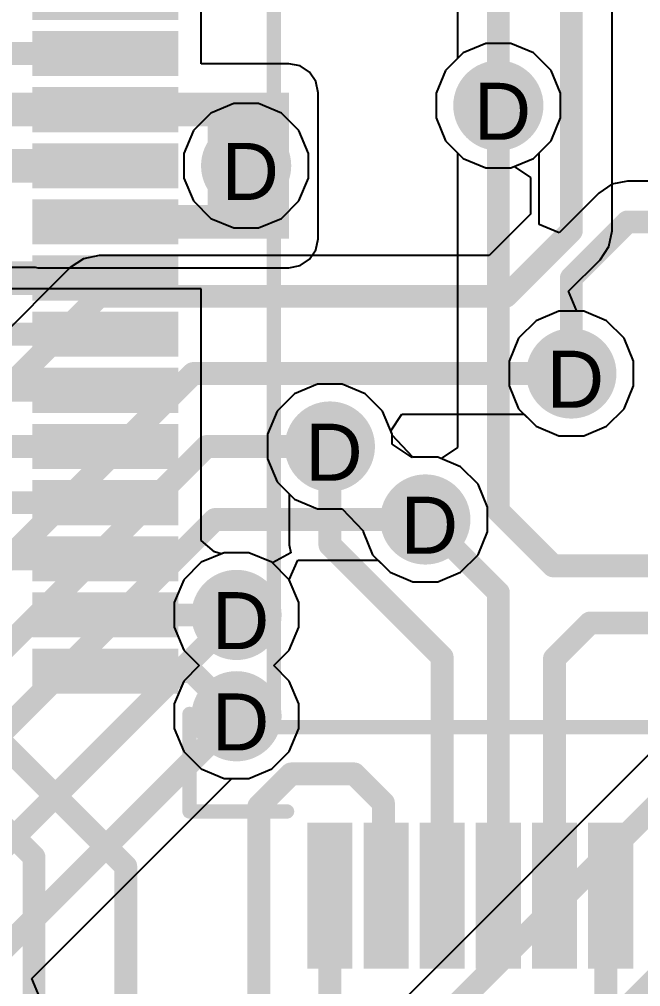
# Model space of a CAD drawing. Header units: inches. Extents: x 0 to 5032, y 0 to 5323.
# Drawn here: x 87.45 to 92.98, y 67.92 to 76.54 of the extents above; entities that cross this region are included whole.
import ezdxf

# ---------------------------------------------------------------- set-up
doc = ezdxf.new("R2010")
doc.units = ezdxf.units.IN
for name, color, linetype in [('Bottom Layer', 5, 'Continuous'), ('Bottom Solder', 6, 'Continuous'), ('Drill Drawing', 1, 'Continuous'), ('Layer 1', 16, 'Continuous'), ('Layer 2', 76, 'Continuous'), ('Top Layer', 1, 'Continuous'), ('Top Overlay', 2, 'Continuous'), ('Top Paste', 8, 'Continuous'), ('Top Solder', 216, 'Continuous'), ('Via Holes', 16, 'Continuous')]:
    doc.layers.add(name, color=color, linetype=linetype)
doc.styles.add('Arial', font='', dxfattribs={"height": 0.2})
doc.styles.get('Arial').set_extended_font_data('Arial')

# ---------------------------------------------------------------- blocks, each defined once
blk = doc.blocks.new('LQFP_64_10_10__358')
at = {"layer": 'Top Layer'}
for points in [[(-5.1499, 1.9001), (-5.1499, 1.6001), (-6.3499, 1.6001), (-6.3499, 1.9001)], [(-5.1499, 1.3999), (-5.1499, 1.0999), (-6.3499, 1.0999), (-6.3499, 1.3999)], [(-5.1499, 0.9001), (-5.1499, 0.6001), (-6.3499, 0.6001), (-6.3499, 0.9001)], [(-5.1499, 0.3999), (-5.1499, 0.0999), (-6.3499, 0.0999), (-6.3499, 0.3999)], [(-5.1499, -0.0999), (-5.1499, -0.3999), (-6.3499, -0.3999), (-6.3499, -0.0999)], [(-5.1499, -0.6001), (-5.1499, -0.9001), (-6.3499, -0.9001), (-6.3499, -0.6001)], [(-5.1499, -1.0999), (-5.1499, -1.3999), (-6.3499, -1.3999), (-6.3499, -1.0999)], [(-5.1499, -1.6001), (-5.1499, -1.9001), (-6.3499, -1.9001), (-6.3499, -1.6001)], [(-5.1499, -2.0999), (-5.1499, -2.3999), (-6.3499, -2.3999), (-6.3499, -2.0999)], [(-5.1499, -2.6001), (-5.1499, -2.9001), (-6.3499, -2.9001), (-6.3499, -2.6001)], [(-5.1499, -3.0999), (-5.1499, -3.3999), (-6.3499, -3.3999), (-6.3499, -3.0999)], [(-5.1499, -3.6001), (-5.1499, -3.9001), (-6.3499, -3.9001), (-6.3499, -3.6001)], [(-3.6001, -5.1499), (-3.6001, -6.3499), (-3.9001, -6.3499), (-3.9001, -5.1499)], [(-3.0999, -5.1499), (-3.0999, -6.3499), (-3.3999, -6.3499), (-3.3999, -5.1499)], [(-2.6001, -5.1499), (-2.6001, -6.3499), (-2.9001, -6.3499), (-2.9001, -5.1499)], [(-2.0999, -5.1499), (-2.0999, -6.3499), (-2.3999, -6.3499), (-2.3999, -5.1499)], [(-1.6001, -5.1499), (-1.6001, -6.3499), (-1.9001, -6.3499), (-1.9001, -5.1499)], [(-1.0999, -5.1499), (-1.0999, -6.3499), (-1.3999, -6.3499), (-1.3999, -5.1499)]]:
    blk.add_hatch(color=1, dxfattribs=at).paths.add_polyline_path(points)
at = {"layer": 'Top Paste'}
for points in [[(-5.1499, 1.9001), (-5.1499, 1.6001), (-6.3499, 1.6001), (-6.3499, 1.9001)], [(-5.1499, 1.3999), (-5.1499, 1.0999), (-6.3499, 1.0999), (-6.3499, 1.3999)], [(-5.1499, 0.9001), (-5.1499, 0.6001), (-6.3499, 0.6001), (-6.3499, 0.9001)], [(-5.1499, 0.3999), (-5.1499, 0.0999), (-6.3499, 0.0999), (-6.3499, 0.3999)], [(-5.1499, -0.0999), (-5.1499, -0.3999), (-6.3499, -0.3999), (-6.3499, -0.0999)], [(-5.1499, -0.6001), (-5.1499, -0.9001), (-6.3499, -0.9001), (-6.3499, -0.6001)], [(-5.1499, -1.0999), (-5.1499, -1.3999), (-6.3499, -1.3999), (-6.3499, -1.0999)], [(-5.1499, -1.6001), (-5.1499, -1.9001), (-6.3499, -1.9001), (-6.3499, -1.6001)], [(-5.1499, -2.0999), (-5.1499, -2.3999), (-6.3499, -2.3999), (-6.3499, -2.0999)], [(-5.1499, -2.6001), (-5.1499, -2.9001), (-6.3499, -2.9001), (-6.3499, -2.6001)], [(-5.1499, -3.0999), (-5.1499, -3.3999), (-6.3499, -3.3999), (-6.3499, -3.0999)], [(-5.1499, -3.6001), (-5.1499, -3.9001), (-6.3499, -3.9001), (-6.3499, -3.6001)], [(-3.6001, -5.1499), (-3.6001, -6.3499), (-3.9001, -6.3499), (-3.9001, -5.1499)], [(-3.0999, -5.1499), (-3.0999, -6.3499), (-3.3999, -6.3499), (-3.3999, -5.1499)], [(-2.6001, -5.1499), (-2.6001, -6.3499), (-2.9001, -6.3499), (-2.9001, -5.1499)], [(-2.0999, -5.1499), (-2.0999, -6.3499), (-2.3999, -6.3499), (-2.3999, -5.1499)], [(-1.6001, -5.1499), (-1.6001, -6.3499), (-1.9001, -6.3499), (-1.9001, -5.1499)], [(-1.0999, -5.1499), (-1.0999, -6.3499), (-1.3999, -6.3499), (-1.3999, -5.1499)]]:
    blk.add_hatch(color=8, dxfattribs=at).paths.add_polyline_path(points)
at = {"layer": 'Top Solder'}
for points in [[(-5.0991, 2.4507), (-5.0991, 2.0491), (-6.4007, 2.0491), (-6.4007, 2.4507)], [(-5.0991, 1.9509), (-5.0991, 1.5493), (-6.4007, 1.5493), (-6.4007, 1.9509)], [(-5.0991, 1.4507), (-5.0991, 1.0491), (-6.4007, 1.0491), (-6.4007, 1.4507)], [(-5.0991, 0.9509), (-5.0991, 0.5493), (-6.4007, 0.5493), (-6.4007, 0.9509)], [(-5.0991, 0.4507), (-5.0991, 0.0491), (-6.4007, 0.0491), (-6.4007, 0.4507)], [(-5.0991, -0.0491), (-5.0991, -0.4507), (-6.4007, -0.4507), (-6.4007, -0.0491)], [(-5.0991, -0.5493), (-5.0991, -0.9509), (-6.4007, -0.9509), (-6.4007, -0.5493)], [(-5.0991, -1.0491), (-5.0991, -1.4507), (-6.4007, -1.4507), (-6.4007, -1.0491)], [(-5.0991, -1.5493), (-5.0991, -1.9509), (-6.4007, -1.9509), (-6.4007, -1.5493)], [(-5.0991, -2.0491), (-5.0991, -2.4507), (-6.4007, -2.4507), (-6.4007, -2.0491)], [(-5.0991, -2.5493), (-5.0991, -2.9509), (-6.4007, -2.9509), (-6.4007, -2.5493)], [(-5.0991, -3.0491), (-5.0991, -3.4507), (-6.4007, -3.4507), (-6.4007, -3.0491)], [(-5.0991, -3.5493), (-5.0991, -3.9509), (-6.4007, -3.9509), (-6.4007, -3.5493)], [(-3.5493, -5.0991), (-3.5493, -6.4007), (-3.9509, -6.4007), (-3.9509, -5.0991)], [(-3.0491, -5.0991), (-3.0491, -6.4007), (-3.4507, -6.4007), (-3.4507, -5.0991)], [(-2.5493, -5.0991), (-2.5493, -6.4007), (-2.9509, -6.4007), (-2.9509, -5.0991)], [(-2.0491, -5.0991), (-2.0491, -6.4007), (-2.4507, -6.4007), (-2.4507, -5.0991)], [(-1.5493, -5.0991), (-1.5493, -6.4007), (-1.9509, -6.4007), (-1.9509, -5.0991)], [(-1.0491, -5.0991), (-1.0491, -6.4007), (-1.4507, -6.4007), (-1.4507, -5.0991)]]:
    blk.add_hatch(color=216, dxfattribs=at).paths.add_polyline_path(points)
at = {"layer": 'Top Overlay'}
for points in [[(-4.25, -4.25, 0.127, 0.127, 0), (-4.25, 4.25, 0.127, 0.127, 0)], [(-5, -5, 0.127, 0.127, 0), (-5, -4.1312, 0.127, 0.127, 0)], [(-4.25, -4.25, 0.127, 0.127, 0), (4.25, -4.25, 0.127, 0.127, 0)], [(-5, -5, 0.127, 0.127, 0), (-4.1312, -5, 0.127, 0.127, 0)]]:
    blk.add_lwpolyline(points, format="xyseb", dxfattribs=at)
for points in [[(-5.0317, -4.1312, 0.0635, 0.0635, 1), (-4.9682, -4.1312, 0.0635, 0.0635, 1)], [(-4.2818, -4.25, 0.0635, 0.0635, 1), (-4.2183, -4.25, 0.0635, 0.0635, 1)], [(-4.2818, -4.25, 0.0635, 0.0635, 1), (-4.2183, -4.25, 0.0635, 0.0635, 1)], [(-5.0317, -5, 0.0635, 0.0635, 1), (-4.9682, -5, 0.0635, 0.0635, 1)], [(-5.0317, -5, 0.0635, 0.0635, 1), (-4.9682, -5, 0.0635, 0.0635, 1)], [(-4.163, -5, 0.0635, 0.0635, 1), (-4.0995, -5, 0.0635, 0.0635, 1)]]:
    blk.add_lwpolyline(points, format="xyseb", close=True, dxfattribs=at)

msp = doc.modelspace()

# ---------------------------------------------------------------- hatches: boundary and pattern name
at = {"layer": 'Bottom Layer'}
h = msp.add_hatch(color=5, dxfattribs=at)
edge = h.paths.add_edge_path()
edge.add_arc((91.7116, 75.769), 0.3, 0, 360)
h = msp.add_hatch(color=5, dxfattribs=at)
edge = h.paths.add_edge_path()
edge.add_arc((89.4658, 75.2335), 0.3, 0, 360)
h = msp.add_hatch(color=5, dxfattribs=at)
edge = h.paths.add_edge_path()
edge.add_arc((92.3615, 73.3835), 0.3, 0, 360)
h = msp.add_hatch(color=5, dxfattribs=at)
edge = h.paths.add_edge_path()
edge.add_arc((90.2115, 72.7333), 0.3, 0, 360)
h = msp.add_hatch(color=5, dxfattribs=at)
edge = h.paths.add_edge_path()
edge.add_arc((91.0615, 72.0835), 0.3, 0, 360)
h = msp.add_hatch(color=5, dxfattribs=at)
edge = h.paths.add_edge_path()
edge.add_arc((89.3801, 71.2335), 0.3, 0, 360)
h = msp.add_hatch(color=5, dxfattribs=at)
edge = h.paths.add_edge_path()
edge.add_arc((89.3801, 70.3313), 0.3, 0, 360)
at = {"layer": 'Bottom Solder'}
h = msp.add_hatch(color=6, dxfattribs=at)
edge = h.paths.add_edge_path()
edge.add_arc((91.7116, 75.769), 0.4016, 0, 360)
h = msp.add_hatch(color=6, dxfattribs=at)
edge = h.paths.add_edge_path()
edge.add_arc((89.4658, 75.2335), 0.4016, 0, 360)
h = msp.add_hatch(color=6, dxfattribs=at)
edge = h.paths.add_edge_path()
edge.add_arc((92.3615, 73.3835), 0.4016, 0, 360)
h = msp.add_hatch(color=6, dxfattribs=at)
edge = h.paths.add_edge_path()
edge.add_arc((90.2115, 72.7333), 0.4016, 0, 360)
h = msp.add_hatch(color=6, dxfattribs=at)
edge = h.paths.add_edge_path()
edge.add_arc((91.0615, 72.0835), 0.4016, 0, 360)
h = msp.add_hatch(color=6, dxfattribs=at)
edge = h.paths.add_edge_path()
edge.add_arc((89.3801, 71.2335), 0.4016, 0, 360)
h = msp.add_hatch(color=6, dxfattribs=at)
edge = h.paths.add_edge_path()
edge.add_arc((89.3801, 70.3313), 0.4016, 0, 360)
at = {"layer": 'Layer 1'}
h = msp.add_hatch(color=16, dxfattribs=at)
edge = h.paths.add_edge_path()
edge.add_arc((91.7116, 75.769), 0.3, 0, 360)
h = msp.add_hatch(color=16, dxfattribs=at)
edge = h.paths.add_edge_path()
edge.add_arc((89.4658, 75.2335), 0.3, 0, 360)
h = msp.add_hatch(color=16, dxfattribs=at)
edge = h.paths.add_edge_path()
edge.add_arc((92.3615, 73.3835), 0.3, 0, 360)
h = msp.add_hatch(color=16, dxfattribs=at)
edge = h.paths.add_edge_path()
edge.add_arc((90.2115, 72.7333), 0.3, 0, 360)
h = msp.add_hatch(color=16, dxfattribs=at)
edge = h.paths.add_edge_path()
edge.add_arc((91.0615, 72.0835), 0.3, 0, 360)
h = msp.add_hatch(color=16, dxfattribs=at)
edge = h.paths.add_edge_path()
edge.add_arc((89.3801, 71.2335), 0.3, 0, 360)
h = msp.add_hatch(color=16, dxfattribs=at)
edge = h.paths.add_edge_path()
edge.add_arc((89.3801, 70.3313), 0.3, 0, 360)
at = {"layer": 'Layer 2'}
h = msp.add_hatch(color=76, dxfattribs=at)
edge = h.paths.add_edge_path()
edge.add_arc((91.7116, 75.769), 0.3, 0, 360)
h = msp.add_hatch(color=76, dxfattribs=at)
edge = h.paths.add_edge_path()
edge.add_arc((89.4658, 75.2335), 0.3, 0, 360)
h = msp.add_hatch(color=76, dxfattribs=at)
edge = h.paths.add_edge_path()
edge.add_arc((92.3615, 73.3835), 0.3, 0, 360)
h = msp.add_hatch(color=76, dxfattribs=at)
edge = h.paths.add_edge_path()
edge.add_arc((90.2115, 72.7333), 0.3, 0, 360)
h = msp.add_hatch(color=76, dxfattribs=at)
edge = h.paths.add_edge_path()
edge.add_arc((91.0615, 72.0835), 0.3, 0, 360)
h = msp.add_hatch(color=76, dxfattribs=at)
edge = h.paths.add_edge_path()
edge.add_arc((89.3801, 71.2335), 0.3, 0, 360)
h = msp.add_hatch(color=76, dxfattribs=at)
edge = h.paths.add_edge_path()
edge.add_arc((89.3801, 70.3313), 0.3, 0, 360)
at = {"layer": 'Top Layer'}
h = msp.add_hatch(color=1, dxfattribs=at)
edge = h.paths.add_edge_path()
edge.add_arc((91.7116, 75.769), 0.3, 0, 360)
for points in [[(85.5161, 75.5833), (89.8468, 75.5833), (89.8468, 75.8833), (85.5161, 75.8833)], [(89.1244, 74.5833), (89.8468, 74.5833), (89.8468, 75.8833), (89.1244, 75.8833)], [(85.5161, 75.0835), (88.8117, 75.0835), (88.8117, 75.3835), (85.5161, 75.3835)], [(87.6117, 74.5833), (89.8468, 74.5833), (89.8468, 74.8833), (87.6117, 74.8833)], [(85.5161, 74.0835), (88.8117, 74.0835), (88.8117, 74.3835), (85.5161, 74.3835)]]:
    msp.add_hatch(color=1, dxfattribs=at).paths.add_polyline_path(points)
h = msp.add_hatch(color=1, dxfattribs=at)
edge = h.paths.add_edge_path()
edge.add_arc((89.4658, 75.2335), 0.3, 0, 360)
h = msp.add_hatch(color=1, dxfattribs=at)
edge = h.paths.add_edge_path()
edge.add_arc((92.3615, 73.3835), 0.3, 0, 360)
h = msp.add_hatch(color=1, dxfattribs=at)
edge = h.paths.add_edge_path()
edge.add_arc((90.2115, 72.7333), 0.3, 0, 360)
h = msp.add_hatch(color=1, dxfattribs=at)
edge = h.paths.add_edge_path()
edge.add_arc((91.0615, 72.0835), 0.3, 0, 360)
h = msp.add_hatch(color=1, dxfattribs=at)
edge = h.paths.add_edge_path()
edge.add_arc((89.3801, 71.2335), 0.3, 0, 360)
h = msp.add_hatch(color=1, dxfattribs=at)
edge = h.paths.add_edge_path()
edge.add_arc((89.3801, 70.3313), 0.3, 0, 360)
at = {"layer": 'Top Solder'}
h = msp.add_hatch(color=216, dxfattribs=at)
edge = h.paths.add_edge_path()
edge.add_arc((91.7116, 75.769), 0.4016, 0, 360)
h = msp.add_hatch(color=216, dxfattribs=at)
edge = h.paths.add_edge_path()
edge.add_arc((89.4658, 75.2335), 0.4016, 0, 360)
h = msp.add_hatch(color=216, dxfattribs=at)
edge = h.paths.add_edge_path()
edge.add_arc((92.3615, 73.3835), 0.4016, 0, 360)
h = msp.add_hatch(color=216, dxfattribs=at)
edge = h.paths.add_edge_path()
edge.add_arc((90.2115, 72.7333), 0.4016, 0, 360)
h = msp.add_hatch(color=216, dxfattribs=at)
edge = h.paths.add_edge_path()
edge.add_arc((91.0615, 72.0835), 0.4016, 0, 360)
h = msp.add_hatch(color=216, dxfattribs=at)
edge = h.paths.add_edge_path()
edge.add_arc((89.3801, 71.2335), 0.4016, 0, 360)
h = msp.add_hatch(color=216, dxfattribs=at)
edge = h.paths.add_edge_path()
edge.add_arc((89.3801, 70.3313), 0.4016, 0, 360)
at = {"layer": 'Via Holes'}
h = msp.add_hatch(color=7, dxfattribs=at)
edge = h.paths.add_edge_path()
edge.add_arc((91.7116, 75.769), 0.15, 0, 360)
h = msp.add_hatch(color=7, dxfattribs=at)
edge = h.paths.add_edge_path()
edge.add_arc((89.4658, 75.2335), 0.15, 0, 360)
h = msp.add_hatch(color=7, dxfattribs=at)
edge = h.paths.add_edge_path()
edge.add_arc((92.3615, 73.3835), 0.15, 0, 360)
h = msp.add_hatch(color=7, dxfattribs=at)
edge = h.paths.add_edge_path()
edge.add_arc((90.2115, 72.7333), 0.15, 0, 360)
h = msp.add_hatch(color=7, dxfattribs=at)
edge = h.paths.add_edge_path()
edge.add_arc((91.0615, 72.0835), 0.15, 0, 360)
h = msp.add_hatch(color=7, dxfattribs=at)
edge = h.paths.add_edge_path()
edge.add_arc((89.3801, 71.2335), 0.15, 0, 360)
h = msp.add_hatch(color=7, dxfattribs=at)
edge = h.paths.add_edge_path()
edge.add_arc((89.3801, 70.3313), 0.15, 0, 360)

# ---------------------------------------------------------------- linework, layer by layer
at = {"layer": 'Bottom Layer'}
for p, q in [((91.3491, 80.9527), (91.3491, 76.1899)), ((92.7241, 74.6534), (92.7241, 80.3777)), ((91.3491, 76.1899), (91.242, 76.0828)), ((91.242, 76.0828), (91.1576, 75.8792)), ((91.1576, 75.8792), (91.1576, 75.6588)), ((89.3556, 75.7875), (89.152, 75.7031)), ((89.576, 75.7875), (89.3556, 75.7875)), ((89.7796, 75.7031), (89.576, 75.7875)), ((89.152, 75.7031), (88.9961, 75.5473)), ((89.9354, 75.5473), (89.7796, 75.7031)), ((91.1576, 75.6588), (91.242, 75.4552)), ((88.9961, 75.5473), (88.9118, 75.3437)), ((90.0198, 75.3437), (89.9354, 75.5473)), ((91.242, 75.4552), (91.3978, 75.2994)), ((88.9118, 75.3437), (88.9118, 75.1233)), ((90.0198, 75.1233), (90.0198, 75.3437)), ((91.3978, 75.2994), (91.6014, 75.215)), ((91.6014, 75.215), (91.8218, 75.215)), ((91.8218, 75.215), (91.8511, 75.2272)), ((91.8511, 75.2272), (91.9989, 75.1284)), ((88.9118, 75.1233), (88.9961, 74.9196)), ((89.9354, 74.9196), (90.0198, 75.1233)), ((91.9989, 75.1284), (91.9989, 74.8036)), ((88.9961, 74.9196), (89.152, 74.7638)), ((89.7796, 74.7638), (89.9354, 74.9196)), ((91.9989, 74.8036), (91.6285, 74.4331)), ((89.152, 74.7638), (89.3556, 74.6795)), ((89.576, 74.6795), (89.7796, 74.7638)), ((89.3556, 74.6795), (89.576, 74.6795)), ((92.6965, 74.5147), (92.7241, 74.6534)), ((92.6179, 74.397), (92.6965, 74.5147)), ((88.1558, 74.4331), (88.017, 74.4055)), ((91.6285, 74.4331), (88.1558, 74.4331)), ((88.1558, 74.4331), (88.1558, 74.4331)), ((88.017, 74.4055), (87.8994, 74.3269)), ((92.3361, 74.1153), (92.6179, 74.397)), ((92.6179, 74.397), (92.6179, 74.397)), ((87.8994, 74.3269), (85.7789, 72.2064)), ((87.8994, 74.3269), (87.8994, 74.3269)), ((92.4097, 73.9375), (92.3361, 74.1153)), ((92.4717, 73.9375), (92.4097, 73.9375)), ((92.6753, 73.8531), (92.4717, 73.9375)), ((92.8312, 73.6973), (92.6753, 73.8531)), ((92.9155, 73.4937), (92.8312, 73.6973)), ((92.9155, 73.2733), (92.9155, 73.4937)), ((92.8312, 73.0696), (92.9155, 73.2733)), ((92.6753, 72.9138), (92.8312, 73.0696)), ((90.7533, 72.8731), (90.8521, 73.0209)), ((90.8521, 73.0209), (91.9406, 73.0209)), ((91.9406, 73.0209), (92.0477, 72.9138)), ((90.7655, 72.8435), (90.7533, 72.8731)), ((92.0477, 72.9138), (92.2513, 72.8295)), ((92.4717, 72.8295), (92.6753, 72.9138)), ((90.7655, 72.753), (90.7655, 72.8435)), ((92.2513, 72.8295), (92.4717, 72.8295)), ((90.9433, 72.6341), (90.7655, 72.753)), ((90.9513, 72.6375), (90.9433, 72.6341)), ((91.1717, 72.6375), (90.9513, 72.6375)), ((91.3753, 72.5531), (91.1717, 72.6375)), ((91.5312, 72.3973), (91.3753, 72.5531)), ((91.6155, 72.1937), (91.5312, 72.3973)), ((91.6155, 71.9733), (91.6155, 72.1937)), ((91.5312, 71.7696), (91.6155, 71.9733)), ((91.3753, 71.6138), (91.5312, 71.7696)), ((89.8497, 71.5473), (89.9276, 71.7209)), ((89.9276, 71.7209), (90.6406, 71.7209)), ((90.6406, 71.7209), (90.7477, 71.6138)), ((90.7477, 71.6138), (90.9513, 71.5295)), ((91.1717, 71.5295), (91.3753, 71.6138)), ((89.9341, 71.3437), (89.8497, 71.5473)), ((90.9513, 71.5295), (91.1717, 71.5295)), ((89.9341, 71.1233), (89.9341, 71.3437)), ((89.8497, 70.9196), (89.9341, 71.1233)), ((89.7124, 70.7824), (89.8497, 70.9196)), ((89.8497, 70.6451), (89.7124, 70.7824)), ((89.9341, 70.4415), (89.8497, 70.6451)), ((89.9341, 70.2211), (89.9341, 70.4415)), ((89.8497, 70.0174), (89.9341, 70.2211)), ((93.136, 70.0728), (90.8953, 67.8321)), ((89.6939, 69.8616), (89.8497, 70.0174)), ((89.4903, 69.7773), (89.6939, 69.8616)), ((87.5579, 67.9963), (89.3388, 69.7773)), ((89.3388, 69.7773), (89.4903, 69.7773)), ((87.626, 67.8321), (87.5579, 67.9963))]:
    msp.add_line(p, q, dxfattribs=at)
for points in [[(91.7116, 75.769, 0.2032, 0.2032, 0), (91.7116, 80.9528, 0.2032, 0.2032, 0)], [(92.3615, 74.6534, 0.2032, 0.2032, 0), (92.3615, 80.5279, 0.2032, 0.2032, 0)], [(91.7787, 74.0706, 0.2032, 0.2032, 0), (92.3615, 74.6534, 0.2032, 0.2032, 0)], [(85.6702, 71.585, 0.2032, 0.2032, 0), (88.1558, 74.0706, 0.2032, 0.2032, 0)], [(88.1558, 74.0706, 0.2032, 0.2032, 0), (91.7787, 74.0706, 0.2032, 0.2032, 0)], [(86.3529, 70.7413, 0.2032, 0.2032, 0), (88.9951, 73.3835, 0.2032, 0.2032, 0)], [(88.9951, 73.3835, 0.2032, 0.2032, 0), (92.3615, 73.3835, 0.2032, 0.2032, 0)], [(86.6365, 70.2576, 0.2032, 0.2032, 0), (89.1123, 72.7333, 0.2032, 0.2032, 0)], [(89.1123, 72.7333, 0.2032, 0.2032, 0), (90.2115, 72.7333, 0.2032, 0.2032, 0)], [(86.9362, 69.8314, 0.2032, 0.2032, 0), (89.1883, 72.0835, 0.2032, 0.2032, 0)], [(89.1883, 72.0835, 0.2032, 0.2032, 0), (91.0615, 72.0835, 0.2032, 0.2032, 0)], [(86.6588, 68.5122, 0.2032, 0.2032, 0), (89.3801, 71.2335, 0.2032, 0.2032, 0)], [(87.1199, 68.071, 0.2032, 0.2032, 0), (89.3801, 70.3313, 0.2032, 0.2032, 0)], [(91.0455, 67.4695, 0.2032, 0.2032, 0), (93.69, 70.114, 0.2032, 0.2032, 0)], [(92.1841, 67.065, 0.2032, 0.2032, 0), (95.2239, 70.1048, 0.2032, 0.2032, 0)]]:
    msp.add_lwpolyline(points, format="xyseb", dxfattribs=at)
for points in [[(91.6608, 75.769, 0.1016, 0.1016, 1), (91.7624, 75.769, 0.1016, 0.1016, 1)], [(92.3107, 74.6534, 0.1016, 0.1016, 1), (92.4123, 74.6534, 0.1016, 0.1016, 1)], [(92.3107, 74.6534, 0.1016, 0.1016, 1), (92.4123, 74.6534, 0.1016, 0.1016, 1)], [(88.105, 74.0706, 0.1016, 0.1016, 1), (88.2066, 74.0706, 0.1016, 0.1016, 1)], [(88.105, 74.0706, 0.1016, 0.1016, 1), (88.2066, 74.0706, 0.1016, 0.1016, 1)], [(91.7279, 74.0706, 0.1016, 0.1016, 1), (91.8295, 74.0706, 0.1016, 0.1016, 1)], [(91.7279, 74.0706, 0.1016, 0.1016, 1), (91.8295, 74.0706, 0.1016, 0.1016, 1)], [(88.9443, 73.3835, 0.1016, 0.1016, 1), (89.0459, 73.3835, 0.1016, 0.1016, 1)], [(88.9443, 73.3835, 0.1016, 0.1016, 1), (89.0459, 73.3835, 0.1016, 0.1016, 1)], [(92.3107, 73.3835, 0.1016, 0.1016, 1), (92.4123, 73.3835, 0.1016, 0.1016, 1)], [(89.0615, 72.7333, 0.1016, 0.1016, 1), (89.1631, 72.7333, 0.1016, 0.1016, 1)], [(89.0615, 72.7333, 0.1016, 0.1016, 1), (89.1631, 72.7333, 0.1016, 0.1016, 1)], [(90.1607, 72.7333, 0.1016, 0.1016, 1), (90.2623, 72.7333, 0.1016, 0.1016, 1)], [(89.1375, 72.0835, 0.1016, 0.1016, 1), (89.2391, 72.0835, 0.1016, 0.1016, 1)], [(89.1375, 72.0835, 0.1016, 0.1016, 1), (89.2391, 72.0835, 0.1016, 0.1016, 1)], [(91.0107, 72.0835, 0.1016, 0.1016, 1), (91.1123, 72.0835, 0.1016, 0.1016, 1)], [(89.3293, 71.2335, 0.1016, 0.1016, 1), (89.4309, 71.2335, 0.1016, 0.1016, 1)], [(89.3293, 70.3313, 0.1016, 0.1016, 1), (89.4309, 70.3313, 0.1016, 0.1016, 1)]]:
    msp.add_lwpolyline(points, format="xyseb", close=True, dxfattribs=at)
at = {"layer": 'Layer 1'}
for p, q in [((91.6014, 76.323), (91.3978, 76.2387)), ((91.8218, 76.323), (91.6014, 76.323)), ((92.0255, 76.2387), (91.8218, 76.323)), ((91.3978, 76.2387), (91.242, 76.0828)), ((92.1813, 76.0828), (92.0255, 76.2387)), ((91.242, 76.0828), (91.1576, 75.8792)), ((92.2656, 75.8792), (92.1813, 76.0828)), ((91.1576, 75.8792), (91.1576, 75.6588)), ((92.2656, 75.6588), (92.2656, 75.8792)), ((89.3556, 75.7875), (89.152, 75.7031)), ((89.576, 75.7875), (89.3556, 75.7875)), ((89.7796, 75.7031), (89.576, 75.7875)), ((89.152, 75.7031), (88.9961, 75.5473)), ((89.9354, 75.5473), (89.7796, 75.7031)), ((91.1576, 75.6588), (91.242, 75.4552)), ((92.1813, 75.4552), (92.2656, 75.6588)), ((88.9961, 75.5473), (88.9118, 75.3437)), ((90.0198, 75.3437), (89.9354, 75.5473)), ((91.242, 75.4552), (91.3978, 75.2994)), ((92.0255, 75.2994), (92.1813, 75.4552)), ((88.9118, 75.3437), (88.9118, 75.1233)), ((90.0198, 75.1233), (90.0198, 75.3437)), ((91.3978, 75.2994), (91.6014, 75.215)), ((91.8218, 75.215), (92.0255, 75.2994)), ((91.6014, 75.215), (91.8218, 75.215)), ((88.9118, 75.1233), (88.9961, 74.9196)), ((89.9354, 74.9196), (90.0198, 75.1233)), ((88.9961, 74.9196), (89.152, 74.7638)), ((89.7796, 74.7638), (89.9354, 74.9196)), ((89.152, 74.7638), (89.3556, 74.6795)), ((89.576, 74.6795), (89.7796, 74.7638)), ((89.3556, 74.6795), (89.576, 74.6795)), ((92.2513, 73.9375), (92.0477, 73.8531)), ((92.4717, 73.9375), (92.2513, 73.9375)), ((92.6753, 73.8531), (92.4717, 73.9375)), ((92.0477, 73.8531), (91.8919, 73.6973)), ((92.8312, 73.6973), (92.6753, 73.8531)), ((91.8919, 73.6973), (91.8075, 73.4937)), ((92.9155, 73.4937), (92.8312, 73.6973)), ((91.8075, 73.4937), (91.8075, 73.2733)), ((92.9155, 73.2733), (92.9155, 73.4937)), ((90.1013, 73.2873), (89.8977, 73.203)), ((90.3217, 73.2873), (90.1013, 73.2873)), ((90.5253, 73.203), (90.3217, 73.2873)), ((91.8075, 73.2733), (91.8919, 73.0696)), ((92.8312, 73.0696), (92.9155, 73.2733)), ((89.8977, 73.203), (89.7419, 73.0471)), ((90.6812, 73.0471), (90.5253, 73.203)), ((89.7419, 73.0471), (89.6575, 72.8435)), ((90.7655, 72.8435), (90.6812, 73.0471)), ((91.8919, 73.0696), (92.0477, 72.9138)), ((92.6753, 72.9138), (92.8312, 73.0696)), ((92.0477, 72.9138), (92.2513, 72.8295)), ((92.4717, 72.8295), (92.6753, 72.9138)), ((89.6575, 72.8435), (89.6575, 72.6231)), ((90.7655, 72.8354), (90.7655, 72.8435)), ((90.9513, 72.6375), (90.7655, 72.8354)), ((92.2513, 72.8295), (92.4717, 72.8295)), ((89.6575, 72.6231), (89.7419, 72.4195)), ((91.1717, 72.6375), (90.9513, 72.6375)), ((91.3753, 72.5531), (91.1717, 72.6375)), ((91.5312, 72.3973), (91.3753, 72.5531)), ((89.7419, 72.4195), (89.8977, 72.2637)), ((91.6155, 72.1937), (91.5312, 72.3973)), ((89.8977, 72.2637), (90.1013, 72.1793)), ((91.6155, 71.9733), (91.6155, 72.1937)), ((90.1013, 72.1793), (90.3217, 72.1793)), ((90.3217, 72.1793), (90.5075, 71.9814)), ((90.5075, 71.9814), (90.5075, 71.9733)), ((90.5075, 71.9733), (90.5919, 71.7696)), ((91.5312, 71.7696), (91.6155, 71.9733)), ((89.2699, 71.7875), (89.0663, 71.7031)), ((89.4903, 71.7875), (89.2699, 71.7875)), ((89.6939, 71.7031), (89.4903, 71.7875)), ((90.5919, 71.7696), (90.7477, 71.6138)), ((91.3753, 71.6138), (91.5312, 71.7696)), ((89.0663, 71.7031), (88.9104, 71.5473)), ((89.8497, 71.5473), (89.6939, 71.7031)), ((90.7477, 71.6138), (90.9513, 71.5295)), ((91.1717, 71.5295), (91.3753, 71.6138)), ((88.9104, 71.5473), (88.8261, 71.3437)), ((89.9341, 71.3437), (89.8497, 71.5473)), ((90.9513, 71.5295), (91.1717, 71.5295)), ((88.8261, 71.3437), (88.8261, 71.1233)), ((89.9341, 71.1233), (89.9341, 71.3437)), ((88.8261, 71.1233), (88.9104, 70.9196)), ((89.8497, 70.9196), (89.9341, 71.1233)), ((88.9104, 70.9196), (89.0477, 70.7824)), ((89.7124, 70.7824), (89.8497, 70.9196)), ((89.0477, 70.7824), (88.9104, 70.6451)), ((89.8497, 70.6451), (89.7124, 70.7824)), ((88.9104, 70.6451), (88.8261, 70.4415)), ((89.9341, 70.4415), (89.8497, 70.6451)), ((88.8261, 70.4415), (88.8261, 70.2211)), ((89.9341, 70.2211), (89.9341, 70.4415)), ((88.8261, 70.2211), (88.9104, 70.0174)), ((89.8497, 70.0174), (89.9341, 70.2211)), ((88.9104, 70.0174), (89.0663, 69.8616)), ((89.6939, 69.8616), (89.8497, 70.0174)), ((89.0663, 69.8616), (89.2699, 69.7773)), ((89.4903, 69.7773), (89.6939, 69.8616)), ((89.2699, 69.7773), (89.4903, 69.7773))]:
    msp.add_line(p, q, dxfattribs=at)
at = {"layer": 'Layer 2'}
for p, q in [((91.6014, 76.323), (91.3978, 76.2387)), ((91.8218, 76.323), (91.6014, 76.323)), ((92.0255, 76.2387), (91.8218, 76.323)), ((91.3978, 76.2387), (91.242, 76.0828)), ((92.1813, 76.0828), (92.0255, 76.2387)), ((91.242, 76.0828), (91.1576, 75.8792)), ((92.2656, 75.8792), (92.1813, 76.0828)), ((91.1576, 75.8792), (91.1576, 75.6588)), ((92.2656, 75.6588), (92.2656, 75.8792)), ((91.1576, 75.6588), (91.242, 75.4552)), ((92.1813, 75.4552), (92.2656, 75.6588)), ((91.242, 75.4552), (91.3978, 75.2994)), ((92.0255, 75.2994), (92.1813, 75.4552)), ((91.3978, 75.2994), (91.6014, 75.215)), ((91.8218, 75.215), (92.0255, 75.2994)), ((91.6014, 75.215), (91.8218, 75.215)), ((92.2513, 73.9375), (92.0477, 73.8531)), ((92.4717, 73.9375), (92.2513, 73.9375)), ((92.6753, 73.8531), (92.4717, 73.9375)), ((92.0477, 73.8531), (91.8919, 73.6973)), ((92.8312, 73.6973), (92.6753, 73.8531)), ((91.8919, 73.6973), (91.8075, 73.4937)), ((92.9155, 73.4937), (92.8312, 73.6973)), ((91.8075, 73.4937), (91.8075, 73.2733)), ((92.9155, 73.2733), (92.9155, 73.4937)), ((90.1013, 73.2873), (89.8977, 73.203)), ((90.3217, 73.2873), (90.1013, 73.2873)), ((90.5253, 73.203), (90.3217, 73.2873)), ((91.8075, 73.2733), (91.8919, 73.0696)), ((92.8312, 73.0696), (92.9155, 73.2733)), ((89.8977, 73.203), (89.7419, 73.0471)), ((90.6812, 73.0471), (90.5253, 73.203)), ((89.7419, 73.0471), (89.6575, 72.8435)), ((90.7655, 72.8435), (90.6812, 73.0471)), ((91.8919, 73.0696), (92.0477, 72.9138)), ((92.6753, 72.9138), (92.8312, 73.0696)), ((92.0477, 72.9138), (92.2513, 72.8295)), ((92.4717, 72.8295), (92.6753, 72.9138)), ((89.6575, 72.8435), (89.6575, 72.6231)), ((90.7655, 72.8354), (90.7655, 72.8435)), ((90.9513, 72.6375), (90.7655, 72.8354)), ((92.2513, 72.8295), (92.4717, 72.8295)), ((89.6575, 72.6231), (89.7419, 72.4195)), ((91.1717, 72.6375), (90.9513, 72.6375)), ((91.3753, 72.5531), (91.1717, 72.6375)), ((91.5312, 72.3973), (91.3753, 72.5531)), ((89.7419, 72.4195), (89.8977, 72.2637)), ((91.6155, 72.1937), (91.5312, 72.3973)), ((89.8977, 72.2637), (90.1013, 72.1793)), ((91.6155, 71.9733), (91.6155, 72.1937)), ((90.1013, 72.1793), (90.3217, 72.1793)), ((90.3217, 72.1793), (90.5075, 71.9814)), ((90.5075, 71.9814), (90.5075, 71.9733)), ((90.5075, 71.9733), (90.5919, 71.7696)), ((91.5312, 71.7696), (91.6155, 71.9733)), ((89.2699, 71.7875), (89.0663, 71.7031)), ((89.4903, 71.7875), (89.2699, 71.7875)), ((89.6939, 71.7031), (89.4903, 71.7875)), ((90.5919, 71.7696), (90.7477, 71.6138)), ((91.3753, 71.6138), (91.5312, 71.7696)), ((89.0663, 71.7031), (88.9104, 71.5473)), ((89.8497, 71.5473), (89.6939, 71.7031)), ((90.7477, 71.6138), (90.9513, 71.5295)), ((91.1717, 71.5295), (91.3753, 71.6138)), ((88.9104, 71.5473), (88.8261, 71.3437)), ((89.9341, 71.3437), (89.8497, 71.5473)), ((90.9513, 71.5295), (91.1717, 71.5295)), ((88.8261, 71.3437), (88.8261, 71.1233)), ((89.9341, 71.1233), (89.9341, 71.3437)), ((88.8261, 71.1233), (88.9104, 70.9196)), ((89.8497, 70.9196), (89.9341, 71.1233)), ((88.9104, 70.9196), (89.0477, 70.7824)), ((89.7124, 70.7824), (89.8497, 70.9196)), ((89.0477, 70.7824), (88.9104, 70.6451)), ((89.8497, 70.6451), (89.7124, 70.7824)), ((88.9104, 70.6451), (88.8261, 70.4415)), ((89.9341, 70.4415), (89.8497, 70.6451)), ((88.8261, 70.4415), (88.8261, 70.2211)), ((89.9341, 70.2211), (89.9341, 70.4415)), ((88.8261, 70.2211), (88.9104, 70.0174)), ((89.8497, 70.0174), (89.9341, 70.2211)), ((88.9104, 70.0174), (89.0663, 69.8616)), ((89.6939, 69.8616), (89.8497, 70.0174)), ((89.0663, 69.8616), (89.2699, 69.7773)), ((89.4903, 69.7773), (89.6939, 69.8616)), ((89.2699, 69.7773), (89.4903, 69.7773))]:
    msp.add_line(p, q, dxfattribs=at)
at = {"layer": 'Top Layer'}
for p, q in [((89.0657, 76.1423), (89.0657, 76.8709)), ((91.6014, 76.323), (91.3978, 76.2387)), ((91.8218, 76.323), (91.6014, 76.323)), ((92.0255, 76.2387), (91.8218, 76.323)), ((91.3978, 76.2387), (91.242, 76.0828)), ((92.1813, 76.0828), (92.0255, 76.2387)), ((89.8468, 76.1423), (89.0657, 76.1423)), ((89.9459, 76.1226), (89.8468, 76.1423)), ((90.0299, 76.0665), (89.9459, 76.1226)), ((90.086, 75.9824), (90.0299, 76.0665)), ((91.242, 76.0828), (91.1576, 75.8792)), ((92.2656, 75.8792), (92.1813, 76.0828)), ((90.1058, 75.8833), (90.086, 75.9824)), ((90.1058, 74.5833), (90.1058, 75.8833)), ((91.1576, 75.8792), (91.1576, 75.6588)), ((92.2656, 75.6588), (92.2656, 75.8792)), ((91.1576, 75.6588), (91.242, 75.4552)), ((92.1813, 75.4552), (92.2656, 75.6588)), ((91.242, 75.4552), (91.3491, 75.3481)), ((92.0742, 75.3481), (92.1813, 75.4552)), ((91.3491, 75.3481), (91.3491, 72.724)), ((92.0742, 74.7104), (92.0742, 75.3481)), ((92.7226, 75.0683), (92.605, 74.9897)), ((92.8614, 75.0959), (92.7226, 75.0683)), ((97.0743, 75.0959), (92.8614, 75.0959)), ((92.605, 74.9897), (92.252, 74.6367)), ((92.605, 74.9897), (92.605, 74.9897)), ((92.252, 74.6367), (92.0742, 74.7104)), ((90.086, 74.4842), (90.1058, 74.5833)), ((90.0299, 74.4002), (90.086, 74.4842)), ((89.8468, 74.3244), (89.9459, 74.3441)), ((89.9459, 74.3441), (90.0299, 74.4002)), ((87.3577, 74.3293), (87.5867, 74.3293)), ((87.5867, 74.3293), (87.6117, 74.3244)), ((87.6117, 74.3244), (89.8468, 74.3244)), ((89.0657, 74.1373), (87.3577, 74.1373)), ((89.0657, 73.3293), (89.0657, 74.1373)), ((89.0657, 72.3293), (89.0657, 73.3293)), ((90.1013, 73.2873), (89.8977, 73.203)), ((90.3217, 73.2873), (90.1013, 73.2873)), ((90.5253, 73.203), (90.3217, 73.2873)), ((89.8977, 73.203), (89.7419, 73.0471)), ((90.6812, 73.0471), (90.5253, 73.203)), ((89.7419, 73.0471), (89.6575, 72.8435)), ((90.7655, 72.8435), (90.6812, 73.0471)), ((89.6575, 72.8435), (89.6575, 72.6231)), ((90.7655, 72.753), (90.7655, 72.8435)), ((90.9433, 72.6341), (90.7655, 72.753)), ((91.3491, 72.724), (91.2012, 72.6252)), ((89.6575, 72.6231), (89.7419, 72.4195)), ((90.9513, 72.6375), (90.9433, 72.6341)), ((91.1717, 72.6375), (90.9513, 72.6375)), ((91.2012, 72.6252), (91.1717, 72.6375)), ((89.7419, 72.4195), (89.849, 72.3124)), ((89.0657, 71.8953), (89.0657, 72.3293)), ((89.849, 72.3124), (89.849, 71.8571)), ((89.1833, 71.7944), (89.0657, 71.8953)), ((89.849, 71.8571), (89.849, 71.857)), ((89.849, 71.857), (89.8632, 71.7852)), ((89.2435, 71.7765), (89.1833, 71.7944)), ((89.2699, 71.7875), (89.2435, 71.7765)), ((89.4903, 71.7875), (89.2699, 71.7875)), ((89.6939, 71.7031), (89.4903, 71.7875)), ((89.8632, 71.7852), (89.6994, 71.6976)), ((89.6994, 71.6976), (89.6939, 71.7031))]:
    msp.add_line(p, q, dxfattribs=at)
for points in [[(87.0837, 76.2335, 0.2032, 0.2032, 0), (88.2117, 76.2335, 0.2032, 0.2032, 0)], [(91.7116, 72.1588, 0.2032, 0.2032, 0), (91.7116, 75.769, 0.2032, 0.2032, 0)], [(92.3615, 74.2335, 0.2032, 0.2032, 0), (92.8614, 74.7333, 0.2032, 0.2032, 0)], [(92.8614, 74.7333, 0.2032, 0.2032, 0), (99.7115, 74.7333, 0.2032, 0.2032, 0)], [(92.3615, 73.3835, 0.2032, 0.2032, 0), (92.3615, 74.2335, 0.2032, 0.2032, 0)], [(86.4475, 73.7333, 0.2032, 0.2032, 0), (88.2117, 73.7333, 0.2032, 0.2032, 0)], [(86.5835, 73.2335, 0.2032, 0.2032, 0), (88.2117, 73.2335, 0.2032, 0.2032, 0)], [(86.8186, 72.7333, 0.2032, 0.2032, 0), (88.2117, 72.7333, 0.2032, 0.2032, 0)], [(90.2115, 71.857, 0.2032, 0.2032, 0), (90.2115, 72.7333, 0.2032, 0.2032, 0)], [(87.0726, 72.2335, 0.2032, 0.2032, 0), (88.2117, 72.2335, 0.2032, 0.2032, 0)], [(91.0615, 72.0835, 0.2032, 0.2032, 0), (91.7116, 71.4333, 0.2032, 0.2032, 0)], [(91.7116, 72.1588, 0.2032, 0.2032, 0), (92.2002, 71.6703, 0.2032, 0.2032, 0)], [(90.2115, 71.857, 0.2032, 0.2032, 0), (91.2115, 70.8571, 0.2032, 0.2032, 0)], [(87.316, 71.7333, 0.2032, 0.2032, 0), (88.2117, 71.7333, 0.2032, 0.2032, 0)], [(92.2002, 71.6703, 0.2032, 0.2032, 0), (97.6819, 71.6703, 0.2032, 0.2032, 0)], [(91.7116, 68.7335, 0.2032, 0.2032, 0), (91.7116, 71.4333, 0.2032, 0.2032, 0)], [(88.2117, 71.2335, 0.2032, 0.2032, 0), (89.3801, 71.2335, 0.2032, 0.2032, 0)], [(92.2115, 70.8453, 0.2032, 0.2032, 0), (92.5278, 71.1616, 0.2032, 0.2032, 0)], [(92.5278, 71.1616, 0.2032, 0.2032, 0), (97.221, 71.1616, 0.2032, 0.2032, 0)], [(91.2115, 68.7335, 0.2032, 0.2032, 0), (91.2115, 70.8571, 0.2032, 0.2032, 0)], [(92.2115, 68.7335, 0.2032, 0.2032, 0), (92.2115, 70.8453, 0.2032, 0.2032, 0)], [(88.2117, 70.7333, 0.2032, 0.2032, 0), (88.2158, 70.7292, 0.2032, 0.2032, 0)], [(88.2158, 70.7292, 0.2032, 0.2032, 0), (88.9822, 70.7292, 0.2032, 0.2032, 0)], [(88.9822, 70.7292, 0.2032, 0.2032, 0), (89.3801, 70.3313, 0.2032, 0.2032, 0)], [(86.9924, 70.3965, 0.2032, 0.2032, 0), (88.3942, 68.9947, 0.2032, 0.2032, 0)], [(86.5296, 70.1249, 0.2032, 0.2032, 0), (87.5767, 69.0778, 0.2032, 0.2032, 0)], [(89.5793, 69.5307, 0.2032, 0.2032, 0), (89.8668, 69.8181, 0.2032, 0.2032, 0)], [(89.8668, 69.8181, 0.2032, 0.2032, 0), (90.4293, 69.8181, 0.2032, 0.2032, 0)], [(90.4293, 69.8181, 0.2032, 0.2032, 0), (90.6886, 69.5588, 0.2032, 0.2032, 0)], [(89.5793, 67.7568, 0.2032, 0.2032, 0), (89.5793, 69.5307, 0.2032, 0.2032, 0)], [(90.6886, 68.7565, 0.2032, 0.2032, 0), (90.6886, 69.5588, 0.2032, 0.2032, 0)], [(87.5767, 66.5876, 0.2032, 0.2032, 0), (87.5767, 69.0778, 0.2032, 0.2032, 0)], [(88.3942, 66.5876, 0.2032, 0.2032, 0), (88.3942, 68.9947, 0.2032, 0.2032, 0)], [(90.2115, 67.7343, 0.2032, 0.2032, 0), (90.2115, 68.7335, 0.2032, 0.2032, 0)], [(90.6886, 68.7565, 0.2032, 0.2032, 0), (90.7116, 68.7335, 0.2032, 0.2032, 0)], [(92.6683, 68.6901, 0.2032, 0.2032, 0), (92.7116, 68.7335, 0.2032, 0.2032, 0)], [(92.6683, 65.0813, 0.2032, 0.2032, 0), (92.6683, 68.6901, 0.2032, 0.2032, 0)]]:
    msp.add_lwpolyline(points, format="xyseb", dxfattribs=at)
for points in [[(88.1609, 76.2335, 0.1016, 0.1016, 1), (88.2625, 76.2335, 0.1016, 0.1016, 1)], [(91.6608, 75.769, 0.1016, 0.1016, 1), (91.7624, 75.769, 0.1016, 0.1016, 1)], [(92.8106, 74.7333, 0.1016, 0.1016, 1), (92.9122, 74.7333, 0.1016, 0.1016, 1)], [(92.8106, 74.7333, 0.1016, 0.1016, 1), (92.9122, 74.7333, 0.1016, 0.1016, 1)], [(92.3107, 74.2335, 0.1016, 0.1016, 1), (92.4123, 74.2335, 0.1016, 0.1016, 1)], [(92.3107, 74.2335, 0.1016, 0.1016, 1), (92.4123, 74.2335, 0.1016, 0.1016, 1)], [(88.1609, 73.7333, 0.1016, 0.1016, 1), (88.2625, 73.7333, 0.1016, 0.1016, 1)], [(92.3107, 73.3835, 0.1016, 0.1016, 1), (92.4123, 73.3835, 0.1016, 0.1016, 1)], [(88.1609, 73.2335, 0.1016, 0.1016, 1), (88.2625, 73.2335, 0.1016, 0.1016, 1)], [(88.1609, 72.7333, 0.1016, 0.1016, 1), (88.2625, 72.7333, 0.1016, 0.1016, 1)], [(90.1607, 72.7333, 0.1016, 0.1016, 1), (90.2623, 72.7333, 0.1016, 0.1016, 1)], [(88.1609, 72.2335, 0.1016, 0.1016, 1), (88.2625, 72.2335, 0.1016, 0.1016, 1)], [(91.0107, 72.0835, 0.1016, 0.1016, 1), (91.1123, 72.0835, 0.1016, 0.1016, 1)], [(91.6608, 72.1588, 0.1016, 0.1016, 1), (91.7624, 72.1588, 0.1016, 0.1016, 1)], [(91.6608, 72.1588, 0.1016, 0.1016, 1), (91.7624, 72.1588, 0.1016, 0.1016, 1)], [(90.1607, 71.857, 0.1016, 0.1016, 1), (90.2623, 71.857, 0.1016, 0.1016, 1)], [(90.1607, 71.857, 0.1016, 0.1016, 1), (90.2623, 71.857, 0.1016, 0.1016, 1)], [(88.1609, 71.7333, 0.1016, 0.1016, 1), (88.2625, 71.7333, 0.1016, 0.1016, 1)], [(92.1494, 71.6703, 0.1016, 0.1016, 1), (92.251, 71.6703, 0.1016, 0.1016, 1)], [(92.1494, 71.6703, 0.1016, 0.1016, 1), (92.251, 71.6703, 0.1016, 0.1016, 1)], [(91.6608, 71.4333, 0.1016, 0.1016, 1), (91.7624, 71.4333, 0.1016, 0.1016, 1)], [(91.6608, 71.4333, 0.1016, 0.1016, 1), (91.7624, 71.4333, 0.1016, 0.1016, 1)], [(88.1609, 71.2335, 0.1016, 0.1016, 1), (88.2625, 71.2335, 0.1016, 0.1016, 1)], [(89.3293, 71.2335, 0.1016, 0.1016, 1), (89.4309, 71.2335, 0.1016, 0.1016, 1)], [(92.477, 71.1616, 0.1016, 0.1016, 1), (92.5786, 71.1616, 0.1016, 0.1016, 1)], [(92.477, 71.1616, 0.1016, 0.1016, 1), (92.5786, 71.1616, 0.1016, 0.1016, 1)], [(91.1607, 70.8571, 0.1016, 0.1016, 1), (91.2623, 70.8571, 0.1016, 0.1016, 1)], [(91.1607, 70.8571, 0.1016, 0.1016, 1), (91.2623, 70.8571, 0.1016, 0.1016, 1)], [(92.1607, 70.8453, 0.1016, 0.1016, 1), (92.2623, 70.8453, 0.1016, 0.1016, 1)], [(92.1607, 70.8453, 0.1016, 0.1016, 1), (92.2623, 70.8453, 0.1016, 0.1016, 1)], [(88.1609, 70.7333, 0.1016, 0.1016, 1), (88.2625, 70.7333, 0.1016, 0.1016, 1)], [(88.165, 70.7292, 0.1016, 0.1016, 1), (88.2666, 70.7292, 0.1016, 0.1016, 1)], [(88.165, 70.7292, 0.1016, 0.1016, 1), (88.2666, 70.7292, 0.1016, 0.1016, 1)], [(88.9314, 70.7292, 0.1016, 0.1016, 1), (89.033, 70.7292, 0.1016, 0.1016, 1)], [(88.9314, 70.7292, 0.1016, 0.1016, 1), (89.033, 70.7292, 0.1016, 0.1016, 1)], [(89.3293, 70.3313, 0.1016, 0.1016, 1), (89.4309, 70.3313, 0.1016, 0.1016, 1)], [(89.816, 69.8181, 0.1016, 0.1016, 1), (89.9176, 69.8181, 0.1016, 0.1016, 1)], [(89.816, 69.8181, 0.1016, 0.1016, 1), (89.9176, 69.8181, 0.1016, 0.1016, 1)], [(90.3785, 69.8181, 0.1016, 0.1016, 1), (90.4801, 69.8181, 0.1016, 0.1016, 1)], [(90.3785, 69.8181, 0.1016, 0.1016, 1), (90.4801, 69.8181, 0.1016, 0.1016, 1)], [(89.5285, 69.5307, 0.1016, 0.1016, 1), (89.6301, 69.5307, 0.1016, 0.1016, 1)], [(89.5285, 69.5307, 0.1016, 0.1016, 1), (89.6301, 69.5307, 0.1016, 0.1016, 1)], [(90.6378, 69.5588, 0.1016, 0.1016, 1), (90.7394, 69.5588, 0.1016, 0.1016, 1)], [(90.6378, 69.5588, 0.1016, 0.1016, 1), (90.7394, 69.5588, 0.1016, 0.1016, 1)], [(87.5259, 69.0778, 0.1016, 0.1016, 1), (87.6275, 69.0778, 0.1016, 0.1016, 1)], [(87.5259, 69.0778, 0.1016, 0.1016, 1), (87.6275, 69.0778, 0.1016, 0.1016, 1)], [(88.3434, 68.9947, 0.1016, 0.1016, 1), (88.445, 68.9947, 0.1016, 0.1016, 1)], [(88.3434, 68.9947, 0.1016, 0.1016, 1), (88.445, 68.9947, 0.1016, 0.1016, 1)], [(90.1607, 68.7335, 0.1016, 0.1016, 1), (90.2623, 68.7335, 0.1016, 0.1016, 1)], [(90.6378, 68.7565, 0.1016, 0.1016, 1), (90.7394, 68.7565, 0.1016, 0.1016, 1)], [(90.6378, 68.7565, 0.1016, 0.1016, 1), (90.7394, 68.7565, 0.1016, 0.1016, 1)], [(90.6608, 68.7335, 0.1016, 0.1016, 1), (90.7624, 68.7335, 0.1016, 0.1016, 1)], [(91.1607, 68.7335, 0.1016, 0.1016, 1), (91.2623, 68.7335, 0.1016, 0.1016, 1)], [(91.6608, 68.7335, 0.1016, 0.1016, 1), (91.7624, 68.7335, 0.1016, 0.1016, 1)], [(92.1607, 68.7335, 0.1016, 0.1016, 1), (92.2623, 68.7335, 0.1016, 0.1016, 1)], [(92.6608, 68.7335, 0.1016, 0.1016, 1), (92.7624, 68.7335, 0.1016, 0.1016, 1)], [(92.6175, 68.6901, 0.1016, 0.1016, 1), (92.7191, 68.6901, 0.1016, 0.1016, 1)], [(92.6175, 68.6901, 0.1016, 0.1016, 1), (92.7191, 68.6901, 0.1016, 0.1016, 1)]]:
    msp.add_lwpolyline(points, format="xyseb", close=True, dxfattribs=at)

# ---------------------------------------------------------------- block references
msp.add_blockref('LQFP_64_10_10__358', (93.9616, 74.4834))

# ---------------------------------------------------------------- texts
at = {"layer": 'Drill Drawing', "style": 'Arial'}
for p in [(91.4916, 75.4643), (89.2457, 74.9287), (92.1414, 73.0787), (89.9914, 72.4286), (90.8414, 71.7787), (89.16, 70.9287), (89.16, 70.0265)]:
    msp.add_text('D', height=0.508, dxfattribs=at).set_placement(p)

doc.saveas('drawing.dxf')
